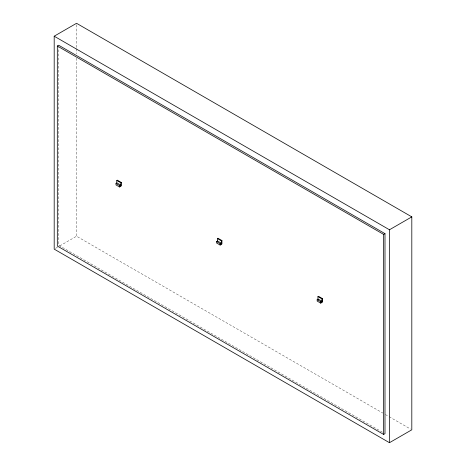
<?xml version="1.0" encoding="UTF-8"?>
<svg xmlns="http://www.w3.org/2000/svg" width="466" height="466" viewBox="0 0 466 466"><rect width="100%" height="100%" fill="white"/><g stroke="black" fill="none" stroke-linecap="round" stroke-linejoin="round"><path stroke-width="0.35" stroke-dasharray="2.33 1.75" d="M55.431 248.413L59.153 246.264M59.776 245.908L76.541 236.227L382.825 413.057M385.341 414.513L388.493 416.33M389.122 416.697L410.552 429.07M382.47 432.209L58.658 245.262L58.658 47.421M76.541 24.756L76.541 48.01M76.541 48.738L76.541 53.823M76.541 58.18L76.541 236.227"/><path stroke-width="0.7" d="M54.19 36.202L76.541 23.3L411.81 216.871L411.81 429.798L389.46 442.7L54.19 249.129L54.19 36.202L389.46 229.773L411.81 216.871M57.318 46.012L58.658 45.237L384.992 233.647L384.992 433.665L383.652 434.44L57.318 246.036L57.318 46.012L383.652 234.415L384.992 233.647M116.774 180.476L117.333 180.156L121.352 182.48L121.352 185.835L120.793 186.155L120.793 182.8L116.774 180.476L116.774 183.161M115.987 183.511L116.995 182.928L120.572 184.996L120.572 186.417L119.564 186.994L115.987 184.932L115.987 183.511L119.564 185.579L120.572 184.996M120.793 182.8L121.352 182.48M217.354 238.551L217.913 238.225L221.938 240.549L221.938 243.904L221.379 244.225L221.379 240.87L217.354 238.551L217.354 241.906M216.574 241.58L217.575 241.004L221.152 243.066L221.152 244.487L220.15 245.064L216.574 243.002L216.574 241.58L220.15 243.648L221.152 243.066M221.379 240.87L221.938 240.549M317.934 296.621L318.494 296.294L322.519 298.619L322.519 301.974L321.959 302.3L321.959 298.945L317.934 296.621L317.934 299.976M317.154 299.65L318.162 299.073L321.738 301.135L321.738 302.556L320.73 303.139L317.154 301.071L317.154 299.65L320.73 301.718L321.738 301.135M321.959 298.945L322.519 298.619M389.46 229.773L389.46 442.7M383.652 234.415L383.652 434.44M320.73 301.718L320.73 303.139M220.15 243.648L220.15 245.064M119.564 185.579L119.564 186.994"/></g></svg>
